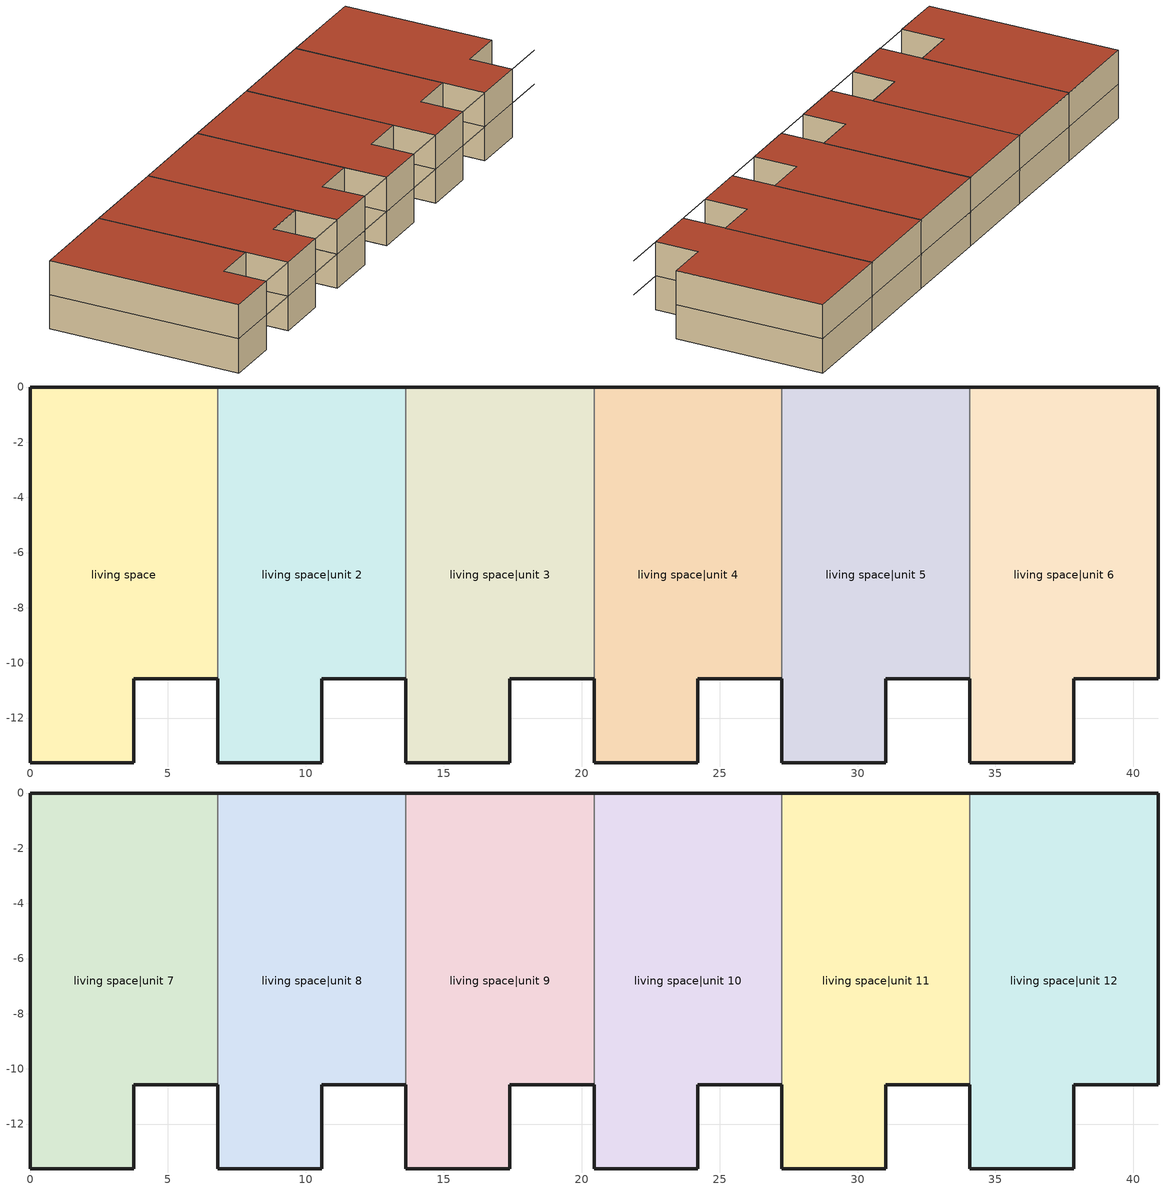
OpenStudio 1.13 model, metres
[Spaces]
living space
 floor ground: 0,-13.63 0,0 6.82,0 6.82,-10.58 3.77,-10.58 3.77,-13.63 z0
 wall outside: 6.82,0 0,0 0,-13.63 3.77,-13.63 3.77,-10.58 6.82,-10.58 z0:2.44
 wall to living space|unit 2: 6.82,-10.58 6.82,0 z0:2.44
living space|unit 2
 floor ground: 6.82,-13.63 6.82,0 13.63,0 13.63,-10.58 10.58,-10.58 10.58,-13.63 z0
 wall outside: 13.63,0 6.82,0 / 6.82,-10.58 6.82,-13.63 10.58,-13.63 10.58,-10.58 13.63,-10.58 z0:2.44
 wall to living space|unit 3: 13.63,-10.58 13.63,0 z0:2.44
living space|unit 3
 floor ground: 13.63,-13.63 13.63,0 20.45,0 20.45,-10.58 17.4,-10.58 17.4,-13.63 z0
 wall outside: 20.45,0 13.63,0 / 13.63,-10.58 13.63,-13.63 17.4,-13.63 17.4,-10.58 20.45,-10.58 z0:2.44
 wall to living space|unit 4: 20.45,-10.58 20.45,0 z0:2.44
living space|unit 4
 floor ground: 20.45,-13.63 20.45,0 27.26,0 27.26,-10.58 24.21,-10.58 24.21,-13.63 z0
 wall outside: 27.26,0 20.45,0 / 20.45,-10.58 20.45,-13.63 24.21,-13.63 24.21,-10.58 27.26,-10.58 z0:2.44
 wall to living space|unit 5: 27.26,-10.58 27.26,0 z0:2.44
living space|unit 5
 floor ground: 27.26,-13.63 27.26,0 34.08,0 34.08,-10.58 31.03,-10.58 31.03,-13.63 z0
 wall outside: 34.08,0 27.26,0 / 27.26,-10.58 27.26,-13.63 31.03,-13.63 31.03,-10.58 34.08,-10.58 z0:2.44
 wall to living space|unit 6: 34.08,-10.58 34.08,0 z0:2.44
living space|unit 6
 floor ground: 34.08,-13.63 34.08,0 40.89,0 40.89,-10.58 37.85,-10.58 37.85,-13.63 z0
 wall outside: 34.08,-10.58 34.08,-13.63 37.85,-13.63 37.85,-10.58 40.89,-10.58 40.89,0 34.08,0 z0:2.44
living space|unit 7
 floor to living space: 0,-13.63 0,0 6.82,0 6.82,-10.58 3.77,-10.58 3.77,-13.63 z2.44
 wall outside: 6.82,0 0,0 0,-13.63 3.77,-13.63 3.77,-10.58 6.82,-10.58 z2.44:4.88
 wall to living space|unit 8: 6.82,-10.58 6.82,0 z2.44:4.88
 roof outside: 3.77,-13.63 3.77,-10.58 6.82,-10.58 6.82,0 0,0 0,-13.63 z4.88
living space|unit 8
 floor to living space|unit 2: 6.82,-13.63 6.82,0 13.63,0 13.63,-10.58 10.58,-10.58 10.58,-13.63 z2.44
 wall outside: 13.63,0 6.82,0 / 6.82,-10.58 6.82,-13.63 10.58,-13.63 10.58,-10.58 13.63,-10.58 z2.44:4.88
 wall to living space|unit 9: 13.63,-10.58 13.63,0 z2.44:4.88
 roof outside: 10.58,-13.63 10.58,-10.58 13.63,-10.58 13.63,0 6.82,0 6.82,-13.63 z4.88
living space|unit 9
 floor to living space|unit 3: 13.63,-13.63 13.63,0 20.45,0 20.45,-10.58 17.4,-10.58 17.4,-13.63 z2.44
 wall outside: 20.45,0 13.63,0 / 13.63,-10.58 13.63,-13.63 17.4,-13.63 17.4,-10.58 20.45,-10.58 z2.44:4.88
 wall to living space|unit 10: 20.45,-10.58 20.45,0 z2.44:4.88
 roof outside: 17.4,-13.63 17.4,-10.58 20.45,-10.58 20.45,0 13.63,0 13.63,-13.63 z4.88
living space|unit 10
 floor to living space|unit 4: 20.45,-13.63 20.45,0 27.26,0 27.26,-10.58 24.21,-10.58 24.21,-13.63 z2.44
 wall outside: 27.26,0 20.45,0 / 20.45,-10.58 20.45,-13.63 24.21,-13.63 24.21,-10.58 27.26,-10.58 z2.44:4.88
 wall to living space|unit 11: 27.26,-10.58 27.26,0 z2.44:4.88
 roof outside: 24.21,-13.63 24.21,-10.58 27.26,-10.58 27.26,0 20.45,0 20.45,-13.63 z4.88
living space|unit 11
 floor to living space|unit 5: 27.26,-13.63 27.26,0 34.08,0 34.08,-10.58 31.03,-10.58 31.03,-13.63 z2.44
 wall outside: 34.08,0 27.26,0 / 27.26,-10.58 27.26,-13.63 31.03,-13.63 31.03,-10.58 34.08,-10.58 z2.44:4.88
 wall to living space|unit 12: 34.08,-10.58 34.08,0 z2.44:4.88
 roof outside: 31.03,-13.63 31.03,-10.58 34.08,-10.58 34.08,0 27.26,0 27.26,-13.63 z4.88
living space|unit 12
 floor to living space|unit 6: 34.08,-13.63 34.08,0 40.89,0 40.89,-10.58 37.85,-10.58 37.85,-13.63 z2.44
 wall outside: 34.08,-10.58 34.08,-13.63 37.85,-13.63 37.85,-10.58 40.89,-10.58 40.89,0 34.08,0 z2.44:4.88
 roof outside: 37.85,-13.63 37.85,-10.58 40.89,-10.58 40.89,0 34.08,0 34.08,-13.63 z4.88
shading: 40.89,-13.63 0,-13.63 z2.44; 40.89,-13.63 0,-13.63 z4.88
[Building]
Building: Standards Number of Living Units=12
[ThermalZone] Use Ideal Air Loads=No
living zone; living zone|unit 2; living zone|unit 3; living zone|unit 4; living zone|unit 5; living zone|unit 6; living zone|unit 7; living zone|unit 8; living zone|unit 9; living zone|unit 10; living zone|unit 11; living zone|unit 12
[Sizing:Zone] Zone Cooling Design Supply Air Temperature Input Method=SupplyAirTemperature; Zone Cooling Design Supply Air Temperature {C}=14; Zone Cooling Design Supply Air Temperature Difference {deltaC}=11.11; Zone Heating Design Supply Air Temperature Input Method=SupplyAirTemperature; Zone Heating Design Supply Air Temperature {C}=40; Zone Heating Design Supply Air Temperature Difference {deltaC}=11.11; Zone Cooling Design Supply Air Humidity Ratio {kg-H2O/kg-air}=0.0085; Zone Heating Design Supply Air Humidity Ratio {kg-H2O/kg-air}=0.008; Cooling Design Air Flow Method=DesignDay; Heating Design Air Flow Method=DesignDay; Account for Dedicated Outdoor Air System=No; Dedicated Outdoor Air System Control Strategy=NeutralSupplyAir; Dedicated Outdoor Air Low Setpoint Temperature for Design {C}=autosize; Dedicated Outdoor Air High Setpoint Temperature for Design {C}=autosize
living zone; living zone|unit 2; living zone|unit 3; living zone|unit 4; living zone|unit 5; living zone|unit 6; living zone|unit 7; living zone|unit 8; living zone|unit 9; living zone|unit 10; living zone|unit 11; living zone|unit 12
[Space]
Name | Thermal Zone | Building Unit
living space | living zone | unit 1
living space|unit 2 | living zone|unit 2 | unit 2
living space|unit 3 | living zone|unit 3 | unit 3
living space|unit 4 | living zone|unit 4 | unit 4
living space|unit 5 | living zone|unit 5 | unit 5
living space|unit 6 | living zone|unit 6 | unit 6
living space|unit 7 | living zone|unit 7 | unit 7
living space|unit 8 | living zone|unit 8 | unit 8
living space|unit 9 | living zone|unit 9 | unit 9
living space|unit 10 | living zone|unit 10 | unit 10
living space|unit 11 | living zone|unit 11 | unit 11
living space|unit 12 | living zone|unit 12 | unit 12
[BuildingUnit] Building Unit Type=Residential
unit 1; unit 2; unit 3; unit 4; unit 5; unit 6; unit 7; unit 8; unit 9; unit 10; unit 11; unit 12
